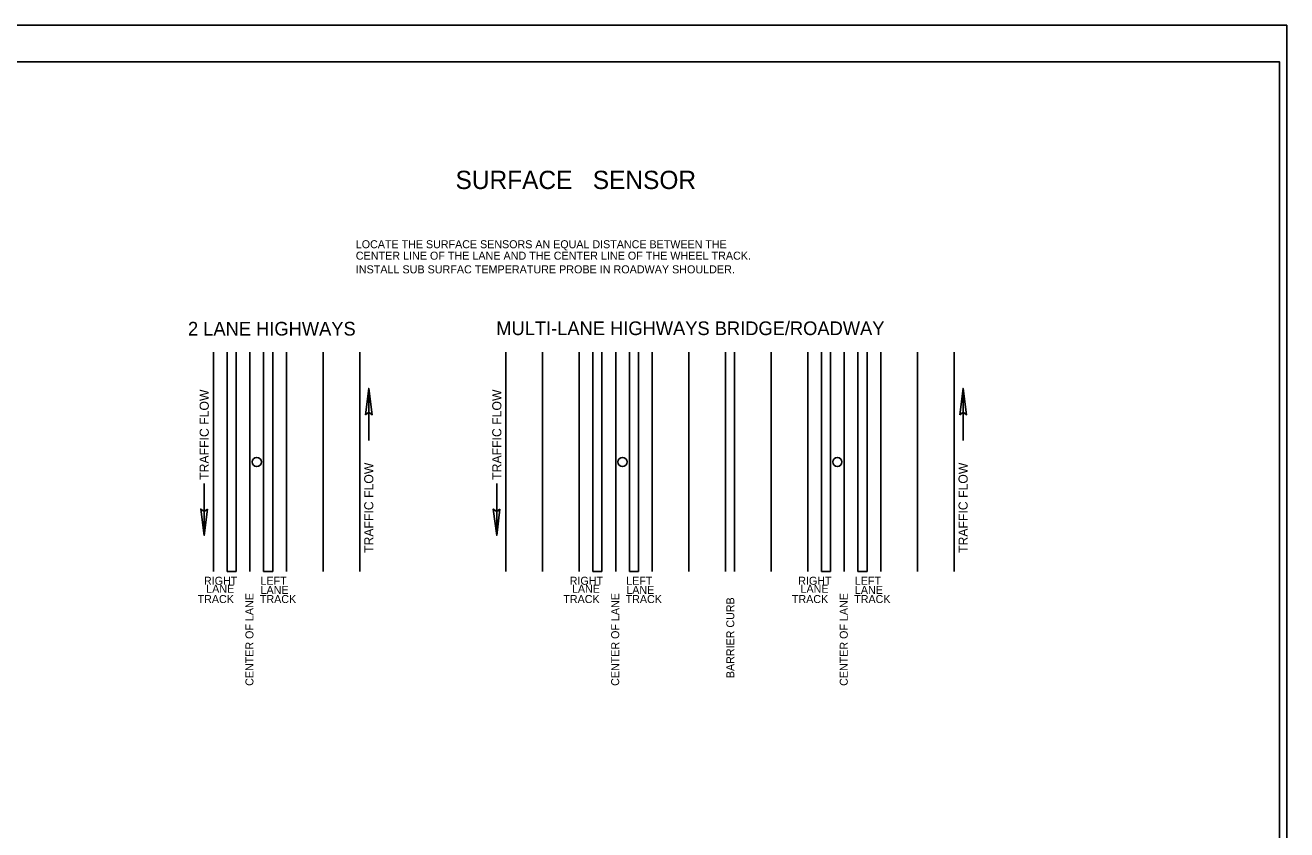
# Model space of a CAD drawing. Extents: x 507265 to 508313, y 495484 to 496144.
# Drawn here: x 507796 to 508313, y 495814 to 496144 of the extents above; entities that cross this region are included whole.
import ezdxf

# ---------------------------------------------------------------- set-up
doc = ezdxf.new("R2010")
doc.units = 0
doc.layers.add('1', color=7, linetype='Continuous')
doc.layers.add('41', color=7, linetype='Continuous')

msp = doc.modelspace()

# ---------------------------------------------------------------- linework, layer by layer
at = {"layer": '1'}
for p, q in [((508313.43, 496144.25), (507265.25, 496144.25)), ((508310.43, 496129.25), (507320.43, 496129.25)), ((508310.43, 495499.25), (508310.43, 496129.25)), ((507873.2, 495920.13), (507873.2, 496010.13)), ((507878.81, 495920.13), (507878.81, 496010.13)), ((507882.56, 496010.13), (507882.56, 495920.13)), ((507888.2, 495920.13), (507888.2, 496010.13)), ((507893.81, 495920.13), (507893.81, 496010.13)), ((507897.56, 496010.13), (507897.56, 495920.13)), ((507903.17, 495920.13), (507903.17, 496010.13)), ((507918.2, 495920.13), (507918.2, 496010.13)), ((507933.2, 495920.13), (507933.2, 496010.13)), ((507993.2, 495920.13), (507993.2, 496010.13)), ((508008.2, 495920.13), (508008.2, 496010.13)), ((508023.2, 495920.13), (508023.2, 496010.13)), ((508028.81, 495920.13), (508028.81, 496010.13)), ((508032.56, 496010.13), (508032.56, 495920.13)), ((508038.2, 495920.13), (508038.2, 496010.13)), ((508043.81, 495920.13), (508043.81, 496010.13)), ((508047.56, 496010.13), (508047.56, 495920.13)), ((508053.2, 495920.13), (508053.2, 496010.13)), ((508068.2, 495920.13), (508068.2, 496010.13)), ((508083.2, 495920.13), (508083.2, 496010.13)), ((508086.95, 495920.13), (508086.95, 496010.13)), ((508101.95, 495920.13), (508101.95, 496010.13)), ((508116.95, 495920.13), (508116.95, 496010.13)), ((508122.56, 495920.13), (508122.56, 496010.13)), ((508126.31, 496010.13), (508126.31, 495920.13)), ((508131.95, 495920.13), (508131.95, 496010.13)), ((508137.56, 495920.13), (508137.56, 496010.13)), ((508141.31, 496010.13), (508141.31, 495920.13)), ((508146.95, 495920.13), (508146.95, 496010.13)), ((508161.95, 495920.13), (508161.95, 496010.13)), ((508176.95, 495920.13), (508176.95, 496010.13)), ((507936.92, 495973.98), (507936.92, 495995.25)), ((508180.67, 495973.98), (508180.67, 495995.25)), ((507869.42, 495956.28), (507869.42, 495935.01)), ((507989.42, 495956.28), (507989.42, 495935.01)), ((507882.56, 495920.13), (507878.81, 495920.13)), ((507897.56, 495920.13), (507893.81, 495920.13)), ((508032.56, 495920.13), (508028.81, 495920.13)), ((508047.56, 495920.13), (508043.81, 495920.13)), ((508126.31, 495920.13), (508122.56, 495920.13)), ((508141.31, 495920.13), (508137.56, 495920.13))]:
    msp.add_line(p, q, dxfattribs=at)
for points in [[(507935.6, 495984.45), (507936.92, 495995.25), (507938.36, 495984.45), (507936.92, 495985.53)], [(508179.35, 495984.45), (508180.67, 495995.25), (508182.11, 495984.45), (508180.67, 495985.53)], [(507870.74, 495945.81), (507869.42, 495935.01), (507867.98, 495945.81), (507869.42, 495944.73)], [(507990.74, 495945.81), (507989.42, 495935.01), (507987.98, 495945.81), (507989.42, 495944.73)]]:
    msp.add_lwpolyline(points, close=True, dxfattribs=at)
for centre in [(507890.99, 495965.13), (508040.99, 495965.13), (508129.13, 495965.13)]:
    msp.add_circle(centre, 1.88, dxfattribs=at)
at = {"layer": '41'}
for points in [[(507265.25, 496144.25), (508313.43, 496144.25), (508313.43, 495484.25), (507265.25, 495484.25)], [(507320.43, 496129.25), (508310.43, 496129.25), (508310.43, 495499.25), (507320.43, 495499.25)]]:
    msp.add_lwpolyline(points, close=True, dxfattribs=at)

# ---------------------------------------------------------------- texts
at = {"layer": '1'}
for s, height, p in [('SURFACE   SENSOR', 7.5001, (507972.51, 496077.06)), ('LOCATE THE SURFACE SENSORS AN EQUAL DISTANCE BETWEEN THE', 3.2812, (507931.61, 496052.78)), ('CENTER LINE OF THE LANE AND THE CENTER LINE OF THE WHEEL TRACK.', 3.3001, (507931.61, 496048.08)), ('INSTALL SUB SURFAC TEMPERATURE PROBE IN ROADWAY SHOULDER.', 3.3001, (507931.61, 496042.47)), ('2 LANE HIGHWAYS', 5.6101, (507862.78, 496016.97)), ('MULTI-LANE HIGHWAYS BRIDGE/ROADWAY', 5.6101, (507989.2, 496017.15)), ('RIGHT', 3.281, (507869.33, 495914.75)), ('LEFT', 3.281, (507892.52, 495914.75)), ('RIGHT', 3.281, (508019.33, 495914.75)), ('LEFT', 3.281, (508042.52, 495914.75)), ('RIGHT', 3.281, (508113.08, 495914.75)), ('LEFT', 3.281, (508136.27, 495914.75)), ('LANE', 3.281, (507870.26, 495911.47)), ('LANE', 3.281, (507892.55, 495911)), ('LANE', 3.281, (508020.26, 495911.47)), ('LANE', 3.281, (508042.55, 495911)), ('LANE', 3.281, (508114.01, 495911.47)), ('LANE', 3.281, (508136.3, 495911)), ('TRACK', 3.281, (507866.72, 495907.25)), ('TRACK', 3.281, (507892.27, 495907.25)), ('TRACK', 3.281, (508016.72, 495907.25)), ('TRACK', 3.281, (508042.27, 495907.25)), ('TRACK', 3.281, (508110.47, 495907.25)), ('TRACK', 3.281, (508136.02, 495907.25))]:
    msp.add_text(s, height=height, dxfattribs=at).set_placement(p)
for s, height, p in [('TRAFFIC FLOW', 3.7499, (507871.31, 495957.79)), ('TRAFFIC FLOW', 3.7499, (507991.31, 495957.79)), ('TRAFFIC FLOW', 3.7499, (507938.81, 495927.79)), ('TRAFFIC FLOW', 3.7499, (508182.56, 495927.79)), ('CENTER OF LANE', 3.2812, (507889.62, 495873.28)), ('CENTER OF LANE', 3.2812, (508039.62, 495873.28)), ('BARRIER CURB', 3.2812, (508086.84, 495876.44)), ('CENTER OF LANE', 3.2812, (508133.37, 495873.28))]:
    msp.add_text(s, height=height, rotation=90, dxfattribs=at).set_placement(p)

doc.saveas('drawing.dxf')
